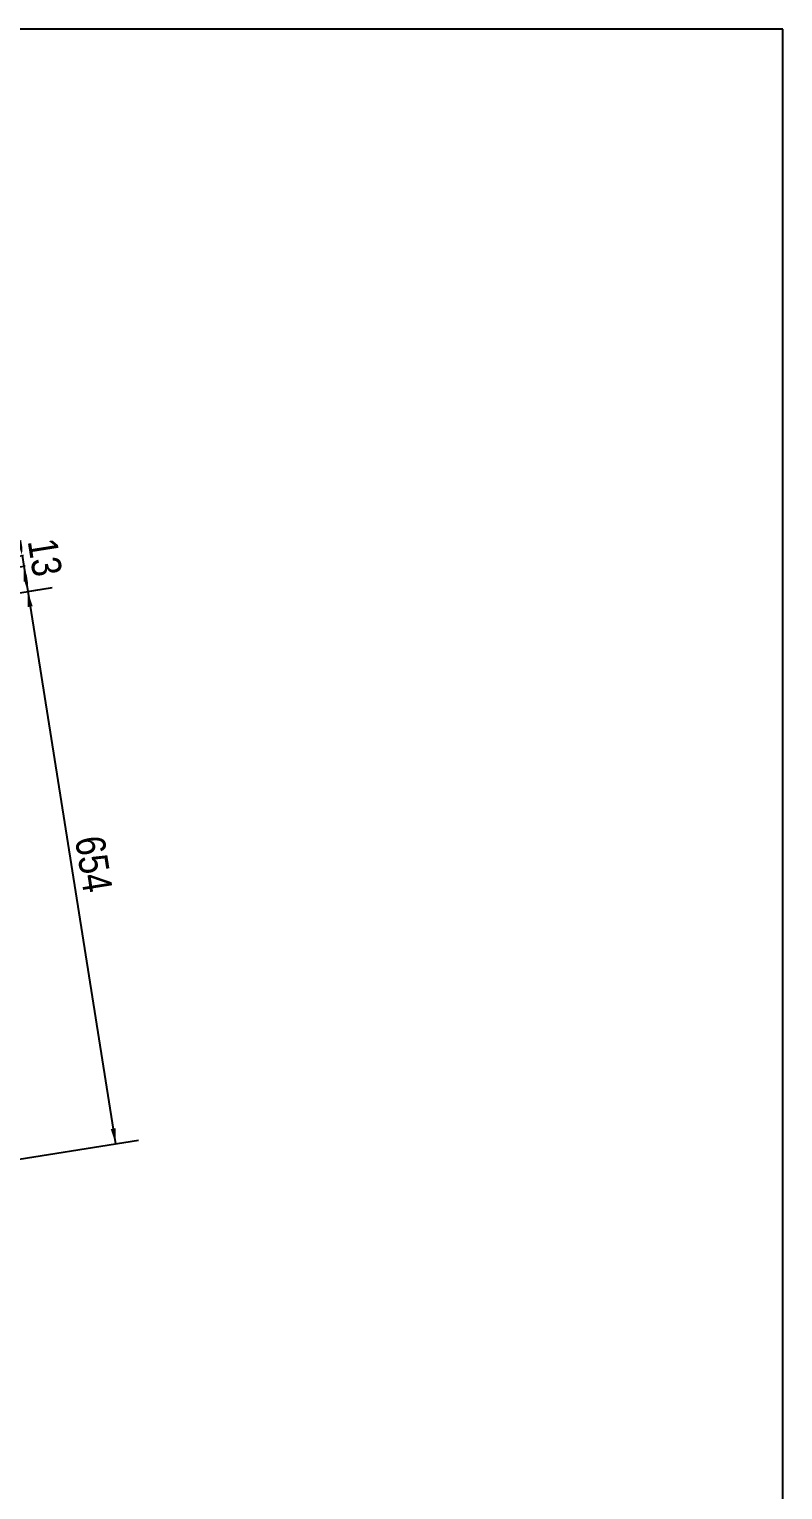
# Model space of a CAD drawing. Header units: millimetres. Extents: x -1070 to -667, y -188 to 89.
# Drawn here: x -740.4 to -667, y -52.9 to 89.3 of the extents above; entities that cross this region are included whole.
import ezdxf

# ---------------------------------------------------------------- set-up
doc = ezdxf.new("R2010")
doc.units = ezdxf.units.MM
doc.styles.add('Arial Narrow', font='ARIALN.TTF', dxfattribs={"height": 0.2})

# ---------------------------------------------------------------- blocks, each defined once
blk = doc.blocks.new('Unknown-624476485-1210')
at = {"color": 5, "linetype": 'Continuous'}
for p, q in [((-667, 89.32), (-1067, 89.32)), ((-667, -187.68), (-667, 89.32))]:
    blk.add_line(p, q, dxfattribs=at)
blk = doc.blocks.new('StraightDimension-624476485-13721 - 1550')
at = {"linetype": 'Continuous'}
for points in [[(-740.95, 35.51), (-740.94, 37.03), (-740.46, 35.58)], [(-740.54, 36.08), (-740.55, 34.56), (-741.03, 36)]]:
    blk.add_hatch(color=7, dxfattribs=at).paths.add_polyline_path(points)
at = {"color": 7, "linetype": 'Continuous'}
for p, q in [((-786.36, 29.8), (-738.57, 37.4)), ((-740.94, 37.03), (-740.55, 34.56)), ((-784.41, 27.58), (-738.18, 34.93))]:
    blk.add_line(p, q, dxfattribs=at)
at = {"color": 0}
blk.add_wipeout([(-744.66, 32.71), (-740.51, 33.37), (-741.27, 38.17), (-745.42, 37.51)], dxfattribs=at)
at = {"color": 3, "style": 'Arial Narrow'}
blk.add_text('30', height=2.863, rotation=-80.9647, dxfattribs=at).set_placement((-744.74, 37.01))
blk = doc.blocks.new('StraightDimension-624476485-13720 - 1550')
at = {"linetype": 'Continuous'}
for points in [[(-740.56, 33.04), (-740.55, 34.56), (-740.07, 33.11)], [(-731.98, -17.73), (-731.99, -19.25), (-732.47, -17.81)]]:
    blk.add_hatch(color=7, dxfattribs=at).paths.add_polyline_path(points)
at = {"color": 7, "linetype": 'Continuous'}
for p, q in [((-784.41, 27.58), (-738.33, 34.91)), ((-740.55, 34.56), (-731.99, -19.25)), ((-755.44, -22.98), (-729.77, -18.9))]:
    blk.add_line(p, q, dxfattribs=at)
at = {"color": 0}
blk.add_wipeout([(-735.6, 4.37), (-731.45, 5.03), (-732.5, 11.64), (-736.65, 10.98)], dxfattribs=at)
at = {"color": 3, "style": 'Arial Narrow'}
blk.add_text('654', height=2.863, rotation=-80.9647, dxfattribs=at).set_placement((-735.96, 10.48))
blk = doc.blocks.new('StraightDimension-624476485-13722 - 1550')
at = {"linetype": 'Continuous'}
for points in [[(-741.09, 39.58), (-741.1, 38.06), (-741.59, 39.5)], [(-740.95, 35.51), (-740.94, 37.03), (-740.46, 35.58)]]:
    blk.add_hatch(color=7, dxfattribs=at).paths.add_polyline_path(points)
at = {"color": 7, "linetype": 'Continuous'}
for p, q in [((-786.36, 29.8), (-738.72, 37.38)), ((-769.82, 33.49), (-738.88, 38.41)), ((-741.1, 38.06), (-740.94, 37.03))]:
    blk.add_line(p, q, dxfattribs=at)
at = {"color": 0}
blk.add_wipeout([(-740.49, 35.17), (-736.35, 35.83), (-737.11, 40.62), (-741.26, 39.96)], dxfattribs=at)
at = {"color": 3, "style": 'Arial Narrow'}
blk.add_text('13', height=2.863, rotation=-80.9647, dxfattribs=at).set_placement((-740.57, 39.46))

msp = doc.modelspace()

# ---------------------------------------------------------------- block references
msp.add_blockref('Unknown-624476485-1210', (0, 0))

# ---------------------------------------------------------------- next in the draw order: block references
msp.add_blockref('StraightDimension-624476485-13721 - 1550', (0, 0))

# ---------------------------------------------------------------- next in the draw order: block references
msp.add_blockref('StraightDimension-624476485-13720 - 1550', (0, 0))

# ---------------------------------------------------------------- next in the draw order: block references
msp.add_blockref('StraightDimension-624476485-13722 - 1550', (0, 0))

doc.saveas('drawing.dxf')
